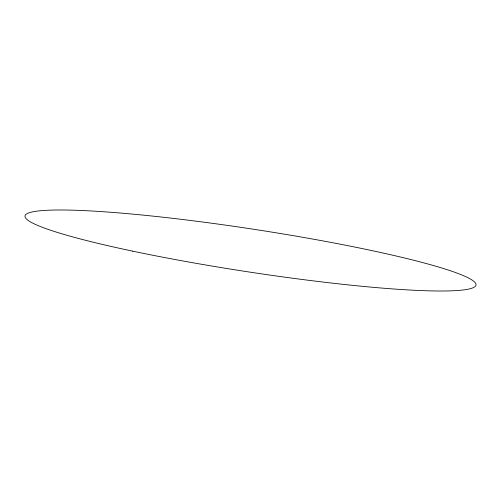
<?xml version="1.0" encoding="UTF-8"?>
<svg xmlns="http://www.w3.org/2000/svg" width="501" height="501" viewBox="0 0 501 501"><rect width="100%" height="100%" fill="white"/><g stroke="black" fill="none" stroke-linecap="round" stroke-linejoin="round"><path stroke-width="0.75" d="M132.778 251.17A228.124 21.468 8.7 0 0 475.95 285.244A228.124 21.468 8.7 0 0 142.772 215.086A228.124 21.468 8.7 0 0 132.778 251.17"/></g></svg>
